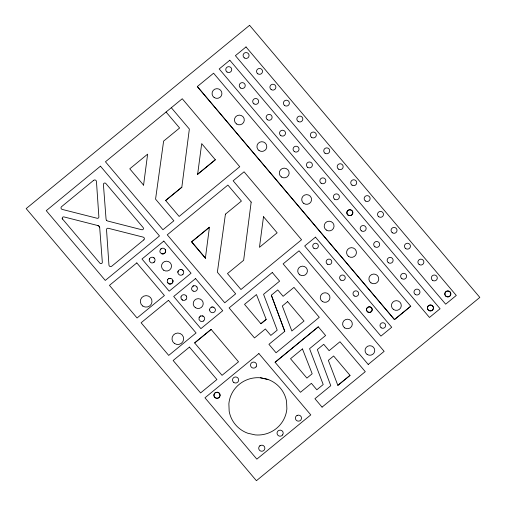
<?xml version="1.0" encoding="UTF-8"?>
<svg xmlns="http://www.w3.org/2000/svg" width="506" height="506" viewBox="0 0 506 506"><rect width="100%" height="100%" fill="white"/><g stroke="black" fill="none" stroke-linecap="round" stroke-linejoin="round"><path stroke-width="0.76" d="M149.276 259.439L149.352 260.932L150.794 262.608A2.909 2.865 -1.7 0 0 153.704 262.462L154.279 261.975A2.909 2.865 -1.7 0 0 154.893 259.173L154.57 258.484M177.872 272.5C177.695 270.356 180.244 268.756 182.109 269.799M180.984 296.914L181.059 298.407L182.502 300.083A2.909 2.865 -1.7 0 0 185.411 299.938L185.993 299.438M209.579 309.976C209.408 307.825 211.951 306.244 213.823 307.281M171.313 107.734L182.249 98.746L239.749 166.714L179.137 216.441L165.652 200.49L181.825 187.239L189.358 129.043L171.313 107.715L105.45 161.781L162.951 229.737L173.862 220.787L155.563 199.143L163.615 141.098L179.605 128.005L166.082 112.035M143.565 185.139L147.632 154.153L129.764 168.827L143.565 185.12M205.379 258.193L209.446 227.207L191.578 241.881L205.379 258.174M197.637 174.266L201.692 143.622L215.328 159.751L197.637 174.266L215.328 159.751M149.276 259.451L149.529 258.73M167.467 279.831L167.284 282.032L168.726 283.702A2.909 2.865 -1.7 0 0 171.635 283.562L172.211 283.063A2.909 2.865 -1.7 0 0 172.824 280.273L172.008 279.015L170.667 278.338M177.935 271.754L178.188 271.045M180.984 296.927C181.42 294.473 185 293.866 186.278 295.972M199.174 317.306L198.991 319.507L200.433 321.183A2.909 2.865 -1.7 0 0 203.342 321.025M149.536 258.743C150.453 256.801 153.457 256.681 154.57 258.496M165.203 249.49C162.635 245.48 157.132 251.425 161.42 253.601A2.909 2.865 -1.7 0 0 164.33 253.455L164.912 252.956A2.909 2.865 -1.7 0 0 165.525 250.154L165.196 249.477M167.467 279.843L168.479 278.73M199.174 317.325L200.186 316.206M160.592 249.123L161.174 248.642M153.704 262.45L154.279 261.963M177.872 272.481L178.333 273.91L179.447 274.903A2.909 2.865 -1.7 0 0 182.356 274.764L182.938 274.265A2.909 2.865 -1.7 0 0 183.551 271.475L182.109 269.787M182.356 274.764L182.938 274.277M196.91 286.972C194.348 282.955 188.839 288.901 193.134 291.076M203.342 321.038L203.924 320.538A2.909 2.865 -1.7 0 0 204.538 317.736L203.722 316.49L202.381 315.814M197.315 86.564L213.583 73.206L410.739 306.231L394.471 319.577L197.315 86.564L394.471 319.577L410.739 306.219M165.652 200.49L181.825 187.239M272.291 272.481L229.104 307.926L254.486 337.926L265.384 328.97L270.83 335.421L277.212 330.171L263.563 294.315L279.616 281.146L272.291 272.5M315.466 237.143L304.688 245.998L380.936 336.11L391.714 327.255L315.472 237.156M194.639 342.923L211.116 329.4L238.522 361.803L222.045 375.325L194.639 342.935L211.116 329.4M271.336 295.194L277.731 289.932L283.113 296.307L293.967 287.389L319.28 317.319L276.061 352.771L268.933 344.333L284.77 331.335L271.336 295.181L284.77 331.354M260.913 323.739L266.188 319.394L256.46 294.562L244.524 304.365L260.913 323.739L266.188 319.412M275.093 362.29L318.28 326.838L325.611 335.516L309.558 348.685L323.207 384.541L316.826 389.778L311.38 383.327L300.475 392.283L275.093 362.271L318.28 326.857M337.85 385.363L350.025 375.376L333.625 355.99L328.331 360.348L337.85 385.376L350.025 375.389M368.204 364.447L384.143 351.36L299.052 250.799L283.12 263.885L368.204 364.434M322.063 407.14L365.281 371.67L339.969 341.752L329.115 350.677L323.732 344.301L317.338 349.557L330.772 385.705L314.934 398.709L322.063 407.121M209.44 227.257L191.654 241.817L205.398 258.054M297.18 415.35L296.503 415.787A3.074 3.023 -1.7 0 0 296.105 420.05A3.074 3.023 -1.7 0 0 300.438 420.435L300.981 419.841A3.074 3.023 -1.7 0 0 297.18 415.369M259.825 445.868L260.501 445.444A3.074 3.023 -1.7 0 1 264.303 449.948L263.752 450.53A3.074 3.023 -1.7 0 1 259.426 450.144A3.074 3.023 -1.7 0 1 259.825 445.881L260.501 445.463M168.479 278.743L169.162 278.408M192.887 286.118L193.57 285.795M200.186 316.225L200.876 315.889M169.162 278.426L170.667 278.351M211.597 307.104L212.349 306.965M200.876 315.902L203.096 316.079M180.636 269.489L181.395 269.553M260.527 377.786L267.94 379.424A29.12 28.671 -1.7 0 1 286.573 401.46L286.87 408.937A29.12 28.671 -1.7 0 1 255.22 434.907L247.807 433.25A29.12 28.671 -1.7 0 1 229.174 411.245L228.87 403.75A29.12 28.671 -1.7 0 1 260.527 377.799L267.94 379.437M62.111 218.529L99.897 263.171A1.379 1.36 -1.7 0 0 102.332 262.197L99.701 227.7A2.429 2.391 -1.7 0 0 97.892 225.568L63.939 216.91A1.347 1.328 -1.7 0 0 62.561 219.047L62.561 219.06M153.451 257.503L154.077 257.927M213.817 307.262L215.265 308.951A2.909 2.865 -1.7 0 1 214.645 311.753L214.07 312.24A2.909 2.865 -1.7 0 1 211.16 312.385L210.041 311.373L209.579 309.963M181.875 299.641L182.502 300.071M182.736 270.229L183.229 270.799M167.606 282.696L168.726 283.689A2.909 2.865 -1.7 0 0 171.635 283.543M106.602 220.306L106.45 220.097A2.429 2.391 -1.7 0 1 106.045 218.94L103.407 184.443A1.379 1.36 -1.7 0 1 105.843 183.488L143.185 227.611A1.347 1.328 -1.7 0 1 141.806 229.749L107.854 221.071A2.429 2.391 -1.7 0 1 106.602 220.293M196.91 286.953L197.232 287.648A2.909 2.865 -1.7 0 1 196.619 290.431L196.043 290.931A2.909 2.865 -1.7 0 1 193.134 291.064M186.278 295.959L186.606 296.649A2.909 2.865 -1.7 0 1 185.993 299.451M99.701 227.7L99.701 227.719A2.429 2.391 -1.7 0 0 97.892 225.587L97.892 225.587M165.525 250.166A2.909 2.865 -1.7 0 1 164.912 252.968M164.33 253.443A2.909 2.865 -1.7 0 1 161.42 253.588M172.824 280.261A2.909 2.865 -1.7 0 1 172.211 283.063M251.178 202.109L243.639 260.299L227.472 273.569L240.957 289.508L301.57 239.762L244.069 171.806L233.133 180.794L251.178 202.122M263.512 216.688L259.458 247.326L277.149 232.811L263.512 216.701M225.429 214.152L217.371 272.209L235.676 293.841L224.759 302.79L167.258 234.822L227.89 185.076L241.419 201.072L225.429 214.165M219.522 396.976L218.978 397.558A3.074 3.023 -1.7 0 1 214.652 397.172A3.074 3.023 -1.7 0 1 215.044 392.909L215.727 392.492A3.074 3.023 -1.7 0 1 219.522 396.976L218.978 397.577A3.074 3.023 -1.7 0 1 214.652 397.191A3.074 3.023 -1.7 0 1 215.05 392.928L215.727 392.504A3.074 3.023 -1.7 0 1 219.522 396.995M256.112 366.812L255.568 367.407A3.074 3.023 -1.7 0 1 251.242 367.008A3.074 3.023 -1.7 0 1 251.634 362.745L252.311 362.321A3.074 3.023 -1.7 0 1 256.112 366.812M282.639 434.888L282.095 435.483A3.074 3.023 -1.7 0 1 277.769 435.097A3.074 3.023 -1.7 0 1 278.161 430.834L278.844 430.397A3.074 3.023 -1.7 0 1 282.639 434.901M249.584 25.3L26.179 208.592L256.415 480.7L479.821 297.408L249.584 25.3M100.46 166.177L46.255 210.66L105.28 280.425L159.485 235.941L100.46 166.189M229.819 60.227L219.199 68.955L429.474 317.464L440.093 308.736L229.819 60.239M246.017 46.938L235.398 55.666L445.666 304.176L456.285 295.447L246.017 46.95M93.661 180.313L61.574 206.657A1.613 1.588 -1.7 0 0 62.2 209.414L97.184 218.282A1.354 1.335 -1.7 0 0 98.879 216.884L96.45 181.49A1.701 1.676 -1.7 0 0 93.661 180.332L93.661 180.332M143.824 239.869L111.737 266.213A1.701 1.676 -1.7 0 1 108.948 265.024L106.519 229.642A1.354 1.335 -1.7 0 1 108.214 228.263L143.198 237.131A1.613 1.588 -1.7 0 1 143.824 239.869L143.824 239.882M136.81 262.905L109.454 285.359L137.056 317.983L164.412 295.529L136.81 262.918M163.824 241.077L141.99 259.009L169.2 291.165L191.034 273.234L163.824 241.096M168.466 300.317L141.111 322.765L168.719 355.402L196.069 332.942L168.466 300.336M195.537 278.559L173.703 296.484L200.907 328.641L222.741 310.716L195.537 278.572M189.465 347.091L173.147 360.493L200.591 392.928L216.91 379.525L189.465 347.103M287.623 301.627L282.329 305.985L291.848 331.013L304.024 321.006L287.623 301.639M258.901 353.549L204.962 397.805L256.846 459.138L310.785 414.888L258.901 353.567M302.449 348.919L290.52 358.729L306.908 378.096L312.183 373.751L302.455 348.938M299.773 274.828A4.851 4.775 -1.7 0 0 307.401 271.355A4.851 4.775 -1.7 0 0 300.539 266.586A4.851 4.775 -1.7 0 0 299.773 274.828M322.309 301.45A4.851 4.775 -1.7 0 0 329.944 297.977A4.851 4.775 -1.7 0 0 323.075 293.208A4.851 4.775 -1.7 0 0 322.309 301.45M344.668 327.882A4.851 4.775 -1.7 0 0 352.302 324.403A4.851 4.775 -1.7 0 0 345.44 319.634A4.851 4.775 -1.7 0 0 344.668 327.882M367.097 354.396A4.851 4.775 -1.7 0 0 374.731 350.924A4.851 4.775 -1.7 0 0 367.862 346.155A4.851 4.775 -1.7 0 0 367.097 354.396M381.182 327.799A2.834 2.789 -1.7 0 0 385.635 325.769A2.834 2.789 -1.7 0 0 381.632 322.986A2.834 2.789 -1.7 0 0 381.182 327.799M367.723 311.892A2.834 2.789 -1.7 0 0 372.176 309.862A2.834 2.789 -1.7 0 0 368.172 307.066A2.834 2.789 -1.7 0 0 367.723 311.879A2.834 2.789 -1.7 0 0 372.176 309.849A2.834 2.789 -1.7 0 0 368.172 307.085A2.834 2.789 -1.7 0 0 367.723 311.892M354.2 295.909A2.834 2.789 -1.7 0 0 358.653 293.878A2.834 2.789 -1.7 0 0 354.649 291.095A2.834 2.789 -1.7 0 0 354.2 295.909M340.804 280.065A2.834 2.789 -1.7 0 0 345.256 278.034A2.834 2.789 -1.7 0 0 341.253 275.258A2.834 2.789 -1.7 0 0 340.804 280.065M327.338 264.157A2.834 2.789 -1.7 0 0 331.791 262.127A2.834 2.789 -1.7 0 0 327.78 259.35A2.834 2.789 -1.7 0 0 327.338 264.157M313.903 248.282A2.834 2.789 -1.7 0 0 318.356 246.251A2.834 2.789 -1.7 0 0 314.346 243.475A2.834 2.789 -1.7 0 0 313.903 248.282M214.139 97.494A4.933 4.858 -1.7 0 0 221.9 93.964A4.933 4.858 -1.7 0 0 214.917 89.113A4.933 4.858 -1.7 0 0 214.139 97.494M236.523 123.951A4.933 4.858 -1.7 0 0 244.284 120.422A4.933 4.858 -1.7 0 0 237.301 115.57A4.933 4.858 -1.7 0 0 236.523 123.951M259.021 150.541A4.933 4.858 -1.7 0 0 266.782 147.012A4.933 4.858 -1.7 0 0 259.799 142.161A4.933 4.858 -1.7 0 0 259.021 150.541M281.387 176.98A4.933 4.858 -1.7 0 0 289.147 173.444A4.933 4.858 -1.7 0 0 282.165 168.599A4.933 4.858 -1.7 0 0 281.387 176.98M303.796 203.456A4.933 4.858 -1.7 0 0 311.551 199.921A4.933 4.858 -1.7 0 0 304.574 195.076A4.933 4.858 -1.7 0 0 303.796 203.456M326.275 230.028A4.933 4.858 -1.7 0 0 334.036 226.492A4.933 4.858 -1.7 0 0 327.053 221.647A4.933 4.858 -1.7 0 0 326.275 230.028M348.659 256.485A4.933 4.858 -1.7 0 0 356.42 252.949A4.933 4.858 -1.7 0 0 349.437 248.104A4.933 4.858 -1.7 0 0 348.659 256.485M370.987 282.873A4.933 4.858 -1.7 0 0 378.747 279.337A4.933 4.858 -1.7 0 0 371.765 274.492A4.933 4.858 -1.7 0 0 370.987 282.873M393.516 309.489A4.933 4.858 -1.7 0 0 401.277 305.953A4.933 4.858 -1.7 0 0 394.294 301.108A4.933 4.858 -1.7 0 0 393.516 309.489M227.017 72.004A2.992 2.947 -1.7 0 0 231.723 69.86A2.992 2.947 -1.7 0 0 227.491 66.925A2.992 2.947 -1.7 0 0 227.017 72.004M240.527 87.974A2.992 2.947 -1.7 0 0 245.233 85.83A2.992 2.947 -1.7 0 0 241.001 82.889A2.992 2.947 -1.7 0 0 240.527 87.974M253.955 103.844A2.992 2.947 -1.7 0 0 258.661 101.7A2.992 2.947 -1.7 0 0 254.429 98.759A2.992 2.947 -1.7 0 0 253.955 103.844M267.402 119.732A2.992 2.947 -1.7 0 0 272.108 117.588A2.992 2.947 -1.7 0 0 267.87 114.647A2.992 2.947 -1.7 0 0 267.402 119.732M280.805 135.576A2.992 2.947 -1.7 0 0 285.51 133.432A2.992 2.947 -1.7 0 0 281.279 130.491A2.992 2.947 -1.7 0 0 280.805 135.576M294.328 151.56A2.992 2.947 -1.7 0 0 299.04 149.415A2.992 2.947 -1.7 0 0 294.802 146.474A2.992 2.947 -1.7 0 0 294.328 151.56M307.692 167.341A2.992 2.947 -1.7 0 0 312.398 165.196A2.992 2.947 -1.7 0 0 308.167 162.255A2.992 2.947 -1.7 0 0 307.692 167.341M321.12 183.223A2.992 2.947 -1.7 0 0 325.826 181.078A2.992 2.947 -1.7 0 0 321.588 178.137A2.992 2.947 -1.7 0 0 321.12 183.223M334.668 199.237A2.992 2.947 -1.7 0 0 339.374 197.093A2.992 2.947 -1.7 0 0 335.143 194.152A2.992 2.947 -1.7 0 0 334.668 199.237M348.115 215.126A2.992 2.947 -1.7 0 0 352.821 212.982A2.992 2.947 -1.7 0 0 348.583 210.028A2.992 2.947 -1.7 0 0 348.115 215.113A2.992 2.947 -1.7 0 0 352.821 212.969A2.992 2.947 -1.7 0 0 348.59 210.041A2.992 2.947 -1.7 0 0 348.115 215.126M361.442 230.862A2.992 2.947 -1.7 0 0 366.148 228.718A2.992 2.947 -1.7 0 0 361.916 225.784A2.992 2.947 -1.7 0 0 361.442 230.862M374.952 246.833A2.992 2.947 -1.7 0 0 379.658 244.689A2.992 2.947 -1.7 0 0 375.427 241.748A2.992 2.947 -1.7 0 0 374.952 246.833M388.406 262.734A2.992 2.947 -1.7 0 0 393.118 260.59A2.992 2.947 -1.7 0 0 388.88 257.649A2.992 2.947 -1.7 0 0 388.406 262.734M401.897 278.673A2.992 2.947 -1.7 0 0 406.603 276.529A2.992 2.947 -1.7 0 0 402.365 273.588A2.992 2.947 -1.7 0 0 401.897 278.673M415.255 294.467A2.992 2.947 -1.7 0 0 419.961 292.323A2.992 2.947 -1.7 0 0 415.73 289.381A2.992 2.947 -1.7 0 0 415.255 294.467M428.708 310.38A2.992 2.947 -1.7 0 0 433.421 308.236A2.992 2.947 -1.7 0 0 429.183 305.295A2.992 2.947 -1.7 0 0 428.708 310.368A2.992 2.947 -1.7 0 0 433.421 308.224A2.992 2.947 -1.7 0 0 429.183 305.282A2.992 2.947 -1.7 0 0 428.708 310.38M392.308 232.766A2.992 2.947 -1.7 0 0 397.02 230.628A2.992 2.947 -1.7 0 0 392.782 227.687A2.992 2.947 -1.7 0 0 392.308 232.766M432.586 280.356A2.992 2.947 -1.7 0 0 437.298 278.218A2.992 2.947 -1.7 0 0 433.06 275.277A2.992 2.947 -1.7 0 0 432.586 280.356M446.102 296.339A2.992 2.947 -1.7 0 0 450.808 294.195A2.992 2.947 -1.7 0 0 446.57 291.241A2.992 2.947 -1.7 0 0 446.102 296.326A2.992 2.947 -1.7 0 0 450.808 294.182A2.992 2.947 -1.7 0 0 446.57 291.26A2.992 2.947 -1.7 0 0 446.102 296.339M405.717 248.598A2.992 2.947 -1.7 0 0 410.423 246.454A2.992 2.947 -1.7 0 0 406.192 243.512A2.992 2.947 -1.7 0 0 405.717 248.598M351.999 185.114A2.992 2.947 -1.7 0 0 356.705 182.97A2.992 2.947 -1.7 0 0 352.473 180.028A2.992 2.947 -1.7 0 0 351.999 185.114M378.785 216.77A2.992 2.947 -1.7 0 0 383.491 214.626A2.992 2.947 -1.7 0 0 379.26 211.685A2.992 2.947 -1.7 0 0 378.785 216.77M365.421 200.99A2.992 2.947 -1.7 0 0 370.126 198.845A2.992 2.947 -1.7 0 0 365.895 195.904A2.992 2.947 -1.7 0 0 365.421 200.99M419.158 264.499A2.992 2.947 -1.7 0 0 423.87 262.355A2.992 2.947 -1.7 0 0 419.632 259.42A2.992 2.947 -1.7 0 0 419.158 264.499M311.62 137.392A2.992 2.947 -1.7 0 0 316.326 135.247A2.992 2.947 -1.7 0 0 312.094 132.306A2.992 2.947 -1.7 0 0 311.62 137.392M325.004 153.217A2.992 2.947 -1.7 0 0 329.71 151.073A2.992 2.947 -1.7 0 0 325.472 148.138A2.992 2.947 -1.7 0 0 325.004 153.217M298.11 121.44A2.992 2.947 -1.7 0 0 302.822 119.296A2.992 2.947 -1.7 0 0 298.584 116.355A2.992 2.947 -1.7 0 0 298.11 121.44M338.444 169.093A2.992 2.947 -1.7 0 0 343.157 166.955A2.992 2.947 -1.7 0 0 338.919 164.014A2.992 2.947 -1.7 0 0 338.444 169.093M284.657 105.539A2.992 2.947 -1.7 0 0 289.362 103.395A2.992 2.947 -1.7 0 0 285.131 100.454A2.992 2.947 -1.7 0 0 284.657 105.539M271.172 89.581A2.992 2.947 -1.7 0 0 275.878 87.437A2.992 2.947 -1.7 0 0 271.64 84.496A2.992 2.947 -1.7 0 0 271.172 89.581M244.354 57.905A2.992 2.947 -1.7 0 0 249.06 55.761A2.992 2.947 -1.7 0 0 244.828 52.82A2.992 2.947 -1.7 0 0 244.354 57.905M257.807 73.794A2.992 2.947 -1.7 0 0 262.513 71.65A2.992 2.947 -1.7 0 0 258.281 68.708A2.992 2.947 -1.7 0 0 257.807 73.794M163.621 270.153A5.016 4.94 -1.7 0 0 171.509 266.561A5.016 4.94 -1.7 0 0 164.412 261.634A5.016 4.94 -1.7 0 0 163.621 270.153M195.329 307.629A5.016 4.94 -1.7 0 0 203.216 304.036A5.016 4.94 -1.7 0 0 196.119 299.109A5.016 4.94 -1.7 0 0 195.329 307.629M142.806 306.067A5.838 5.743 -1.7 0 0 151.983 301.886A5.838 5.743 -1.7 0 0 143.729 296.155A5.838 5.743 -1.7 0 0 142.806 306.067M174.462 343.466A5.838 5.743 -1.7 0 0 183.64 339.292A5.838 5.743 -1.7 0 0 175.386 333.555A5.838 5.743 -1.7 0 0 174.462 343.466M233.81 382.473A3.074 3.023 -1.7 0 0 238.649 380.272A3.074 3.023 -1.7 0 0 234.297 377.248A3.074 3.023 -1.7 0 0 233.81 382.473"/></g></svg>
